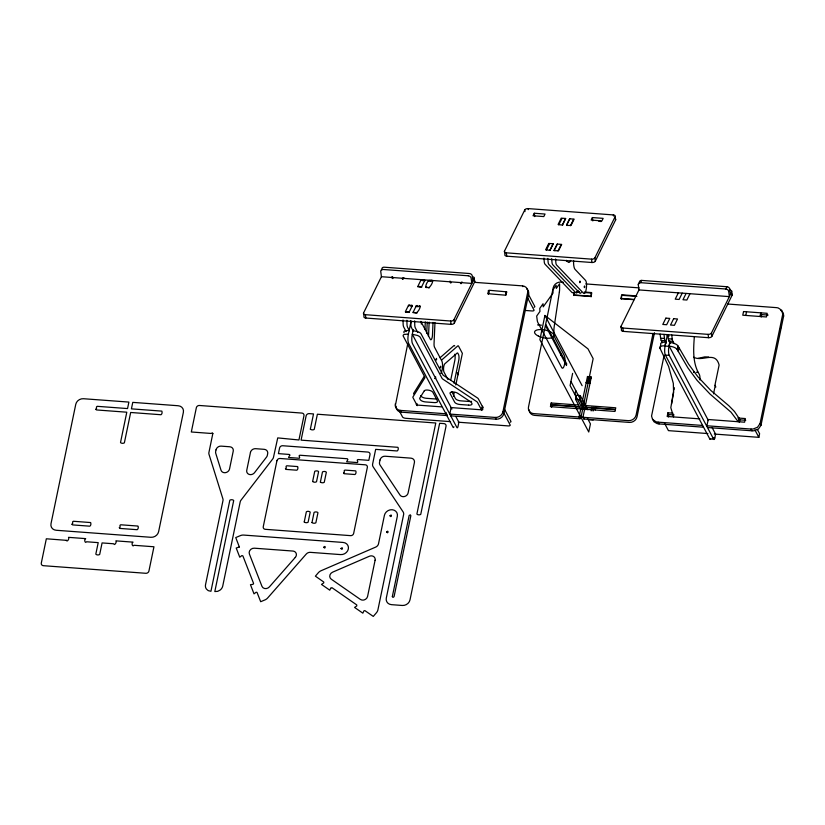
<?xml version="1.0" encoding="UTF-8"?>
<svg xmlns="http://www.w3.org/2000/svg" width="825" height="825" viewBox="0 0 825 825"><rect width="100%" height="100%" fill="white"/><g stroke="black" fill="none" stroke-linecap="round" stroke-linejoin="round"><path stroke-width="1.24" d="M694.155 372.508L694.042 371.766M671.571 404.064L673.705 391.916M421.297 324.07L421.4 321.585M424.947 329.33L425.277 321.874M426.742 333.156L427.216 322.049M429.144 322.162L428.608 334.589A4.507 1.289 -85.8 0 1 428.433 336.332M433.022 322.451L432.486 334.878A4.507 1.289 -85.8 0 1 431.65 338.962A4.507 1.289 -85.8 0 1 430.32 339.312L421.07 321.832A4.507 1.289 -85.8 0 1 420.894 321.389M434.971 322.627L434.053 343.592A4.507 1.289 -85.8 0 0 434.538 347.263L441.818 361.01A6.755 1.939 -85.8 0 1 442.468 367.465A6.755 1.939 -85.8 0 1 440.756 373.447M458.329 374.715L458.061 373.075L457.132 372.91M694.341 336.6C693.423 349.264 692.433 363 699.291 374.354A6.755 1.939 -85.8 0 1 700.002 379.923M693.639 372.488L693.908 371.714M674.035 389.874L674.314 387.719M737.828 417.997L745.357 418.553L744.604 422.204L708.211 419.502L706.912 425.772L751.049 429.052A9.622 8.384 -27.9 0 0 753.225 428.969L757.525 427.247L760.052 423.555L782.719 314.263L781.78 310.313L778.315 308.014A9.622 8.384 -27.9 0 0 776.232 307.622L727.867 304.033M706.912 425.772L707.84 427.536L751.977 430.805A9.622 8.384 -27.9 0 0 754.153 430.733L758.453 429.01L760.98 425.308L783.647 316.027L783.368 313.17L781.77 311.097M458.174 373.591L458.463 374.137M395.588 404.405L407.674 344.159M413.273 329.598L412.222 334.682A6.755 1.939 -85.8 0 0 412.51 343.685L456.926 427.556A2.702 0.773 -85.8 0 0 458.05 426.298L458.886 422.256L455.978 416.759M450.759 379.954L454.853 360.247A4.507 1.289 -85.8 0 0 454.657 354.245M446.16 412.562L445.902 413.779L400.486 410.407A6.755 5.888 -27.9 0 1 395.288 403.858M447.088 414.325L446.841 415.542L401.424 412.17A6.755 5.888 -27.9 0 1 396.134 406.168M454.008 383.264L458.721 360.535A4.507 1.289 -85.8 0 0 458.525 354.533L457.937 353.42A4.507 1.289 -85.8 0 0 457.06 353.131L444.84 363.794A4.507 1.289 -85.8 0 0 443.613 367.713A4.507 1.289 -85.8 0 0 444.046 372.188L447.934 379.531M453.451 396.371L454.235 392.566M455.812 384.976L462.371 353.347L458.618 346.263A4.507 1.289 -85.8 0 0 457.741 345.964L441.674 359.999M450.966 414.614L450.708 415.831L496.124 419.193A6.755 5.888 -27.9 0 0 503.848 413.603L528.608 294.195A6.755 5.888 -27.9 0 0 526.742 288.894M482.408 409.623L481.769 408.416L482.831 406.972L482.295 406.22M482.811 409.633L481.996 407.632M503.848 413.603L502.91 411.84L527.68 292.442A6.755 5.888 -27.9 0 0 522.483 285.883L475.128 282.377M581.027 417.13L593.154 358.648L587.988 348.872L544.923 315.439L539.89 339.725L588.751 432.001L590.432 423.906L587.441 418.254M577.727 404.972L551.172 403.002L550.419 406.642L580.769 408.901L579.088 416.996L580.016 418.749L534.61 415.377A6.755 5.888 -27.9 0 1 529.289 409.942M574.097 292.504L573.592 294.927L590.813 296.206L591.566 292.566L584.193 292.019M573.911 295.536L574.221 292.927M551.595 407.23L552.111 404.766L551.172 403.002M572.622 373.364L570.096 385.512L582.656 409.221M591.133 296.814L591.68 293.061L585.224 292.586M574.901 394.577L575.737 390.534M580.264 395.567L579.428 399.609L584.605 409.386L580.728 409.097L575.551 399.321L576.386 395.278L580.264 395.567L587.833 409.85M582.429 400.898L587.482 376.52L591.36 376.798L582.966 417.275L583.894 419.038L629.31 422.41A6.755 5.888 -27.9 0 0 637.024 416.811L654.472 332.712M580.016 418.749L580.367 417.068M587.379 383.285L588.689 376.984M589.318 383.429L590.628 377.118M583.894 419.038L584.059 418.223M591.164 410.881L591.948 407.096M593.103 411.025L593.887 407.241M595.299 409.912L595.825 407.385M621.266 299.052L621.813 295.298L636.879 296.412M653.049 333.321L636.096 415.058A6.755 5.888 -27.9 0 1 628.382 420.647L533.672 413.624A6.755 5.888 -27.9 0 1 528.474 407.076L553.245 287.667A6.755 5.888 -27.9 0 1 560.959 282.078L563.331 282.253M673.602 416.934L670.818 407.705L673.551 391.359L673.334 383.45L668.59 366.362L660.01 348.305L660.763 344.664A6.755 2.692 11.7 0 1 665.672 342.21L665.888 342.231M660.01 348.305A6.755 2.692 11.7 0 1 664.919 345.85L665.672 342.21M712.006 427.371L715.584 434.136L714.79 437.982A2.702 0.773 -85.8 0 1 713.666 439.24L709.789 438.952L665.383 355.08A6.755 1.939 -85.8 0 1 665.084 346.067L667.198 335.909A6.755 1.939 -85.8 0 1 667.507 334.641M664.146 355.214L651.554 416.058L652.575 419.461L656.04 421.761A9.622 8.384 -27.9 0 0 658.123 422.153L702.261 425.432L703.189 427.185L659.051 423.916A9.622 8.384 -27.9 0 1 656.968 423.524L653.947 421.73L652.523 418.966M713.666 439.24L669.25 355.358A6.755 1.939 -85.8 0 1 668.962 346.356L669.9 341.839M669.972 342.53A6.755 2.692 11.7 0 1 677.985 345.943L688.597 364.145L697.847 376.736L710.789 390.421L728.836 405.735L734.446 411.458L738.922 418.079L738.169 421.719L731.012 412.17L710.036 394.072L697.084 380.377L687.844 367.785L677.232 349.583A6.755 2.692 11.7 0 0 669.219 346.17L669.756 342.509M677.232 349.583L677.985 345.943M678.263 351.543L679.016 347.892M672.942 413.181L667.92 412.809L667.167 416.46L699.796 418.873M668.353 416.996L668.858 414.573L667.92 412.809M713.532 393.855L715.306 385.296M745.779 315.428L746.542 311.788M760 316.48L760.753 312.84L761.692 314.603L761.186 317.027M739.355 422.266L739.86 419.843L738.922 418.079M780.563 328.505L780.058 330.928A2.702 1.073 11.7 0 1 780.027 331.495M714.285 434.043L758.845 437.343L759.608 433.702L757.329 429.402M435.672 376.881L435.569 378.438L434.579 378.469M472.416 276.777A2.702 1.506 -7.3 0 1 474.251 278.489L474.674 281.83L454.389 323.039A2.702 1.506 -7.3 0 1 451.058 324.359L365.826 318.037A2.702 1.506 -7.3 0 1 363.99 316.326L363.557 312.984L381.315 276.932M403.023 319.976L403.157 324.854A6.755 1.939 -85.8 0 0 403.765 327.133L406.147 331.64M406.89 320.265L407.024 325.132A6.755 1.939 -85.8 0 0 407.632 327.412L409.427 330.804M410.767 320.554L410.902 325.421A6.755 1.939 -85.8 0 0 411.51 327.7L413.304 331.093M414.645 320.843L414.779 325.71A6.755 1.939 -85.8 0 0 415.387 327.989L417.78 332.506M454.389 323.039L453.956 319.688L474.251 278.489M504.477 251.12L524.772 209.921A2.702 1.506 -7.3 0 1 528.093 208.591L613.336 214.923A2.702 1.506 -7.3 0 1 615.172 216.624L615.594 219.976L595.31 261.174A2.702 1.506 -7.3 0 1 591.979 262.505L506.746 256.173A2.702 1.506 -7.3 0 1 504.91 254.471L504.477 251.12A2.702 1.506 -7.3 0 0 506.313 252.832L591.546 259.153A2.702 1.506 -7.3 0 0 594.877 257.833L615.172 216.624M534.28 213.242L533.043 215.779L543.799 216.573L545.047 214.046L534.28 213.242L534.713 216.593M543.943 258.122L544.304 262.443A6.755 1.939 -85.8 0 0 545.047 264.227L571.962 292.473A6.755 1.939 -85.8 0 0 573.076 292.411M549.966 250.068L553.08 243.757M562.413 224.792L565.527 218.47M550.182 250.088L553.286 243.767L548.769 243.437L545.655 249.748L550.223 250.439M562.629 224.812L565.733 218.491L561.217 218.151L558.102 224.472L562.671 225.163M547.81 258.411L548.182 262.732A6.755 1.939 -85.8 0 0 548.924 264.516L575.84 292.762A6.755 1.939 -85.8 0 0 578.077 290.359M554.049 250.377L557.164 244.056L561.681 244.396L558.577 250.707L554.101 250.728M566.497 225.101L569.611 218.78L574.128 219.11L571.024 225.431L566.548 225.442M554.266 250.388L557.38 244.076M566.713 225.112L569.827 218.79M551.688 258.689L552.049 263.02A6.755 1.939 -85.8 0 0 552.791 264.804L579.707 293.04A6.755 1.939 -85.8 0 0 581.233 292.442M555.565 258.978L555.926 263.309A6.755 1.939 -85.8 0 0 556.669 265.093L583.584 293.329A6.755 1.939 -85.8 0 0 586.307 288.678A6.755 1.939 -85.8 0 0 585.523 280.356L575.066 269.383A9.91 2.846 -85.8 0 1 573.602 260.504M592.402 217.563L591.154 220.089L601.92 220.883L603.158 218.357L592.402 217.563L592.824 220.904M729.805 289.152L728.692 291.431L729.352 296.629L638.952 289.926L638.292 284.718L639.406 282.449A2.702 2.114 26.2 0 1 641.706 280.407L726.938 286.729A2.702 2.114 26.2 0 1 729.805 289.152L730.476 294.36M638.292 284.718A2.702 2.114 26.2 0 1 640.582 282.686L641.706 280.407M729.888 290.122A2.702 1.506 -7.3 0 1 731.723 291.833L732.146 295.175L711.862 336.373A2.702 1.506 -7.3 0 1 708.531 337.703L623.298 331.382A2.702 1.506 -7.3 0 1 621.462 329.67L621.029 326.329L639.066 289.699M678.346 292.844L675.232 299.166L679.109 299.454L682.223 293.133M686.091 293.422L682.987 299.743L686.854 300.032L689.968 293.71M640.582 282.686L725.825 289.008L726.938 286.729M711.862 336.373L711.428 333.032L731.723 291.833M392.948 278.561L391.885 276.777M451.058 282.872L450.007 281.088M560.742 355.379L560.825 353.647M424.091 376.592L413.748 393.205A4.507 1.794 11.7 0 0 413.758 394.051M564.888 361.463L564.754 363.237M564.847 363.237L565.001 361.494M440.096 357.71L453.863 345.675A4.507 1.289 -85.8 0 1 454.74 345.974M560.752 353.636L560.618 355.42M460.556 283.573L460.556 282.769L462.031 281.975M417.058 403.621L416.285 404.343L416.831 405.034L441.561 406.869M698.115 358.39L704.725 356.895L708.603 356.967M402.445 279.262L402.435 278.458L403.91 277.664M402.94 278.303L403.074 279.355M461.062 282.614L461.196 283.666M598.806 221.347L601.198 221.523M585.822 283.924L639.097 287.873M471.601 281.036L472.942 281.139L472.271 275.942A2.702 2.114 26.2 0 0 469.404 273.518L384.172 267.197A2.702 2.114 26.2 0 0 381.872 269.228L381.954 269.878M576.809 291.472L579.274 291.648M636.457 295.897L621.699 294.803L620.947 298.444L634.477 299.444M576.613 291.947L578.768 292.102M573.746 295.226L590.968 296.505M621.101 298.733L634.012 299.692M760.836 314.542L768.116 315.078M525.618 310.478L532.022 310.953A2.702 1.073 11.7 0 0 533.981 309.973L527.773 298.248M621.029 326.329A2.702 1.506 -7.3 0 0 622.865 328.03L708.097 334.362A2.702 1.506 -7.3 0 0 711.428 333.032M537.549 324.875L541.427 325.163M667.198 335.909L669.137 336.053M363.557 312.984A2.702 1.506 -7.3 0 0 365.392 314.696L450.625 321.018A2.702 1.506 -7.3 0 0 453.956 319.688M660.103 334.115L660.629 338.188L664.496 338.477A6.755 1.939 -85.8 0 0 665.105 340.756L666.301 343.014M667.848 334.682L668.374 338.766L672.251 339.054A6.755 1.939 -85.8 0 0 672.86 341.333L674.056 343.592M660.629 338.188A6.755 1.939 -85.8 0 0 661.238 340.467L665.105 340.756M668.374 338.766A6.755 1.939 -85.8 0 0 668.982 341.045L672.86 341.333M669.219 346.17L708.417 420.595M665.084 346.067L668.962 346.356M409.19 330.34L404.797 330.846A6.992 2.784 11.7 0 0 403.889 332.258L404.064 332.784M413.057 330.629L418.358 331.846A6.992 2.784 11.7 0 1 420.894 333.517L442.778 374.653A4.507 1.794 11.7 0 0 443.695 375.561L477.417 397.928A4.507 1.794 11.7 0 1 478.335 398.836L483.161 407.963M408.427 333.991L404.044 334.486A6.992 2.784 11.7 0 0 403.136 335.899L424.803 377.025A4.507 1.794 11.7 0 1 424.813 377.86L412.995 396.856A4.507 1.794 11.7 0 0 413.005 397.691L417.233 405.673M665.383 355.08L669.25 355.358M696.31 372.25L698.249 372.395M591.319 378.489L588.421 378.273L587.482 376.52M586.224 382.583L590.102 382.872M586.183 382.79L590.061 383.078M575.551 399.321L579.428 399.609M581.563 405.054L585.441 405.343M552.111 404.766L578.665 406.735M615.419 409.458L586.327 407.302L585.399 405.539L615.749 407.798L614.996 411.438L584.647 409.179M550.801 404.827L579.913 406.983M582.45 407.168L615.368 409.613M668.24 414.532L674.107 414.965M738.757 419.76L745.728 420.276M589.328 419.719L593.206 419.997M502.91 411.84A6.755 5.888 -27.9 0 1 495.196 417.44L449.78 414.067L451.131 407.581L481.542 409.829L482.388 409.118L481.769 408.416M707.922 433.568L668.446 430.64L664.465 423.112M712.852 437.838L714.79 437.982M450.543 421.637L405.725 418.306A2.702 1.073 11.7 0 1 402.517 416.945L399.413 411.077M458.226 422.204L508.179 425.906A2.702 1.073 11.7 0 0 510.139 424.927L503.931 413.201M450.233 281.81L450.429 282.862M392.112 277.499L392.318 278.551M693.681 357.184C702.488 362.278 715.285 350.398 719.111 365.032L714.914 385.265L715.852 387.028M780.584 310.324L781.203 310.685M566.497 260.391L568.085 262.061A9.91 2.846 -85.8 0 0 570.704 260.411M782.719 314.263L783.647 316.027M760.052 423.555L760.98 425.308M754.865 429.815L758.845 437.343M751.049 429.052L751.977 430.805M668.982 341.045L670.178 343.303M661.238 340.467L662.434 342.726M658.123 422.153L659.051 423.916M544.923 315.439L582.13 385.698M527.68 292.442L528.608 294.195M528.526 294.608L534.744 306.333A2.702 1.073 11.7 0 1 534.095 307.23M522.483 285.883L522.895 286.657M570.941 381.459L583.502 405.199M584.688 407.437L585.894 409.705M506.375 291.813L488.947 290.256L488.091 291.039L488.864 291.957M506.076 293.236C508.118 291.782 505.189 289.534 505.622 295.453M505.911 294.04L506.333 294.659L505.478 295.185L487.812 293.71L487.853 292.762L488.689 292.762M489.153 290.534L488.4 294.185M504.683 409.551L510.892 421.286A2.702 1.073 11.7 0 1 510.242 422.183M495.196 417.44L496.124 419.193M481.821 410.489L477.572 402.487A4.507 1.794 11.7 0 0 476.654 401.579L442.942 379.201A4.507 1.794 11.7 0 1 442.025 378.293L420.142 337.157A6.992 2.784 11.7 0 0 417.605 335.497L412.304 334.28L451.904 409.056M451.739 391.576L455.441 398.578A4.507 1.794 11.7 0 0 460.783 400.847L469.394 401.486A4.507 1.794 11.7 0 0 471.58 401.342M420.771 395.567L421.008 396.021A4.507 1.794 11.7 0 0 426.35 398.3L434.961 398.939A4.507 1.794 11.7 0 0 436.817 398.867M400.486 410.407L401.424 412.17M708.097 334.362L708.531 337.703M671.725 334.971L672.251 339.054M663.981 334.393L664.496 338.477M613.336 214.923L613.47 215.964M622.865 328.03L623.298 331.382M594.877 257.833L595.31 261.174M591.546 259.153L591.979 262.505M573.53 219.409L570.415 225.73M561.908 218.553L558.793 224.874M561.083 244.695L557.968 251.017M549.46 243.829L546.346 250.15M528.093 208.591L528.227 209.643M524.772 209.921L524.978 211.592M506.313 252.832L506.746 256.173M450.625 321.018L451.058 324.359M432.63 281.449L432.094 280.438L431.124 281.335M430.268 281.273C429.031 276.973 423.194 288.637 427.154 287.595M428.763 281.16C437.013 276.777 429.567 289.111 428.02 287.657M429.526 287.77L425.576 286.956L425.648 287.482M424.885 280.871L424.287 279.85L423.38 280.758M422.513 280.696L422.297 279.778L420.998 279.984L417.811 286.419L421.709 286.667L424.834 280.314L420.946 280.067L421.008 280.582M421.771 287.193L420.203 286.553L420.265 287.079M419.409 287.017L419.337 286.492L417.904 286.904M420.183 306.725L419.647 305.714L418.677 306.611M417.821 306.549C417.986 303.548 412.397 308.086 420.131 306.168C420.173 309.86 416.254 313.562 415.563 312.933M416.316 306.436L416.243 305.92L413.108 312.314L414.707 312.871M417.079 313.046L413.129 312.232L413.201 312.757M412.438 306.147L411.768 305.126L410.933 306.044M410.066 305.972L409.788 305.033L408.55 305.26L405.364 311.695L409.262 311.943L412.387 305.59L408.499 305.343L408.561 305.858M409.324 312.469L407.756 311.84L407.818 312.355M403.404 277.633L403.518 278.468M406.962 312.293L406.89 311.767L405.457 312.18M392.648 276.829L392.752 277.664M365.392 314.696L365.826 318.037M615.058 218.615A2.702 1.506 -7.3 0 1 615.594 219.976M566.682 260.432A9.91 2.846 -85.8 0 1 566.383 260.978M710.686 438.498A2.702 0.773 -85.8 0 1 709.789 438.952M780.852 327.381A2.702 1.073 11.7 0 1 780.863 327.7M725.825 289.008A2.702 2.114 26.2 0 1 728.692 291.431M731.363 293.7A2.702 1.506 -7.3 0 1 732.146 295.175M411.386 321.41A6.755 1.939 -85.8 0 0 410.458 324.235L408.344 334.393A6.755 1.939 -85.8 0 0 408.643 343.396L453.049 427.267A2.702 0.773 -85.8 0 0 453.946 426.824M473.942 280.376A2.702 1.506 -7.3 0 1 474.674 281.83M392.329 596.63L393.071 597.382L394.072 596.64L410.86 515.687L410.324 514.841L409.159 515.481L392.339 596.568M436.147 359.37C436.683 361.814 436.765 356.225 436.147 359.37M440.292 367.197C440.808 369.631 440.963 364.052 440.292 367.197M545.531 325.638L566.476 365.516L566.672 363.815L545.903 324.637L545.531 325.638M584.286 286.945C584.822 289.42 584.904 283.81 584.286 286.945M239.353 546.954L236.208 548.037L239.766 557.205L241.869 555.576L242.88 555.895L253.584 583.43L253.058 584.337L250.46 584.688L254.017 593.856L256.121 592.226L257.018 592.371L260.69 601.703L264.846 599.961A6.755 5.888 -27.9 0 0 267.692 597.939L306.24 554.06A4.507 3.929 -27.9 0 1 310.355 552.348L340.622 554.596A6.755 5.888 -27.9 0 0 348.336 549.007A6.755 5.888 -27.9 0 0 343.138 542.448L243.705 535.074A6.755 5.888 -27.9 0 0 240.302 535.652L235.754 537.57L239.353 546.985M579.635 282.047C580.14 284.532 580.315 278.881 579.635 282.047M330.66 588.277L329.763 590.174L321.492 584.42L323.709 582.924L323.802 582.058L315.387 576.159L318.264 572.818A6.755 5.888 -27.9 0 1 321.069 570.735L375.684 547.099A4.507 3.929 -27.9 0 0 378.51 543.778L384.419 515.316A6.755 5.888 -27.9 0 1 392.133 509.726A6.755 5.888 -27.9 0 1 397.33 516.275L377.933 609.768A6.755 5.888 -27.9 0 1 376.437 612.738L373.282 616.419L364.836 610.583L363.907 610.871L362.845 613.171L354.575 607.427L356.792 605.932L356.74 604.911L331.908 587.648L330.66 588.277M66.34 540.334C67.165 542.685 69.723 538.168 68.485 537.343L85.707 538.622C83.676 539.437 85.181 544.046 86.584 541.767L98.206 542.633L95.813 554.163C96.711 555.081 98.515 555.215 99.691 554.452L102.083 542.922L113.706 543.778C114.345 546.253 117.243 541.757 115.84 540.86L133.062 542.138C131.051 542.933 132.536 547.563 133.939 545.284L153.955 546.769L148.923 571.055A2.702 2.351 -27.9 0 1 145.829 573.292L43.374 565.692A2.702 2.351 -27.9 0 1 41.302 563.073L46.334 538.787L66.34 540.334M71.981 524.205L72.6 524.906L89.822 526.185C91.07 525.288 91.028 523.793 90.637 522.555L73.353 521.266C71.538 521.957 73.765 523.318 71.981 524.205M95.834 409.241L96.453 409.942L126.792 412.201L120.502 442.561C121.388 443.479 123.214 443.561 124.369 442.85L130.67 412.479L161.019 414.738C162.185 413.933 162.278 412.263 161.834 411.118L131.422 408.86L132.763 402.373L178.179 405.745A6.755 5.888 -27.9 0 1 183.377 412.294L158.606 531.702A6.755 5.888 -27.9 0 1 150.892 537.292L56.193 530.269A6.755 5.888 -27.9 0 1 50.995 523.72L75.766 404.312A6.755 5.888 -27.9 0 1 83.48 398.722L128.896 402.084L127.545 408.571L97.195 406.323C95.411 407.045 97.567 408.323 95.834 409.241M119.336 527.722L119.955 528.423L137.167 529.702C138.383 528.928 138.517 527 137.992 526.061L120.708 524.783C118.831 525.442 121.203 526.876 119.336 527.722M212.85 433.465L208.921 452.471A4.507 3.929 -27.9 0 0 209.003 454.317L222.884 498.816A4.507 3.929 -27.9 0 1 222.967 500.662L205.528 584.708A6.951 6.064 -27.9 0 0 206.477 589.132L208.24 590.638L210.942 591.278L229.835 500.198C230.969 499.445 232.867 499.579 233.712 500.486L214.82 591.556L217.707 591.339L220.028 590.143A6.951 6.064 -27.9 0 0 222.75 585.987L240.188 501.94A4.507 3.929 -27.9 0 1 241.013 500.167L272.662 459.04A4.507 3.929 -27.9 0 0 273.498 457.256L277.736 437.9L298.939 439.983L303.971 415.697A2.702 2.351 -27.9 0 0 301.888 413.077L199.444 405.477A2.702 2.351 -27.9 0 0 196.35 407.705L191.318 431.991L211.334 433.476L212.231 432.826L212.85 433.465M285.45 468.713L285.997 469.404L296.835 470.209C298.083 469.373 298.052 467.579 297.65 466.579L286.822 465.774C284.862 466.352 287.471 467.94 285.46 468.652M289.792 455.07L288.544 457.473L299.31 458.267C300.568 457.163 297.835 455.637 299.939 455.235L347.356 458.752L347.892 459.515L346.655 461.783L357.421 462.577C358.71 461.618 355.946 459.855 358.05 459.546L368.816 460.34L369.992 454.678A2.702 2.351 -27.9 0 0 367.909 452.059L282.676 445.737A2.702 2.351 -27.9 0 0 279.593 447.975L278.417 453.637L289.245 454.441L289.792 455.07M304.229 521.998C305.25 522.772 306.921 523.009 308.117 522.215L310.21 512.098C309.21 511.252 307.539 511.005 306.343 511.809L304.239 521.926M310.355 429.175C311.376 429.949 313.046 430.186 314.243 429.402L317.388 414.222L435.775 423.008L416.883 514.078C417.77 514.986 419.585 515.12 420.75 514.367L439.642 423.297L443.953 423.607A2.702 2.351 -27.9 0 1 446.026 426.236L410.004 599.878A6.755 5.888 -27.9 0 1 402.291 605.467L391.483 604.663A6.755 5.888 -27.9 0 1 386.275 598.197L403.611 514.625A4.507 3.929 -27.9 0 0 403.116 511.902L373.117 466.775A4.507 3.929 -27.9 0 1 372.622 464.052L375.664 449.367L397.186 450.966C398.392 450.11 398.496 448.491 397.939 447.325L301.084 440.137L306.127 415.852A2.702 2.351 -27.9 0 1 309.21 413.614L313.521 413.933L310.365 429.113M312.623 481.522C313.644 482.295 315.315 482.532 316.511 481.738L318.615 471.622C317.893 470.673 315.965 470.724 314.758 471.271L312.634 481.449M311.984 522.565C313.005 523.339 314.676 523.535 315.862 522.792L317.965 512.676C317.12 511.727 315.202 511.727 314.088 512.387L311.984 522.565M320.378 482.089C321.399 482.862 323.08 483.058 324.256 482.316L326.36 472.199C325.524 471.271 323.586 471.261 322.482 471.91L320.378 482.089M323.782 547.253C325.277 549.986 326.123 544.583 323.792 547.181M343.571 473.024L344.118 473.715L354.946 474.519C356.142 473.725 356.276 471.9 355.699 470.879L344.943 470.085C343.076 470.755 345.417 472.158 343.571 473.024M341.003 548.532C342.54 551.255 343.293 545.861 341.014 548.46M386.647 532.001C388.245 534.734 388.823 529.238 386.647 532.001M389.998 515.811C391.566 518.554 392.287 513.016 389.998 515.811M559.36 292.06L554.235 326.287A9.91 2.846 -85.8 0 0 554.947 337.889L564.238 355.431A6.755 1.939 -85.8 0 1 564.537 364.433A6.755 1.939 -85.8 0 1 561.722 367.579L537.817 322.42A6.755 1.939 -85.8 0 1 537.209 320.141L536.683 316.058L539.952 311.448L539.767 308.375L543.036 303.765L543.221 306.838L553.039 293.009L552.853 289.936L556.122 285.326L556.308 288.399L559.587 283.79L559.608 288.575A6.755 1.939 -85.8 0 1 559.36 292.06M216.016 449.852L215.676 451.512A4.507 3.929 -27.9 0 0 215.758 453.358L221.007 470.188A4.507 3.929 -27.9 0 0 225.4 472.673A4.507 3.929 -27.9 0 0 229.536 468.982L233.238 451.131A4.507 3.929 -27.9 0 0 229.773 446.768L221.162 446.129A4.507 3.929 -27.9 0 0 216.016 449.852M250.46 452.409L246.757 470.26A4.507 3.929 -27.9 0 0 249.253 474.447A4.507 3.929 -27.9 0 0 254.533 472.673L266.506 457.122A4.507 3.929 -27.9 0 0 267.331 455.348L267.682 453.688A4.507 3.929 -27.9 0 0 264.217 449.326L255.606 448.687A4.507 3.929 -27.9 0 0 250.46 452.409M276.942 460.721L263.257 526.701A2.702 2.351 -27.9 0 0 265.341 529.32L350.573 535.642A2.702 2.351 -27.9 0 0 353.657 533.404L367.342 467.424A2.702 2.351 -27.9 0 0 365.269 464.805L280.026 458.483A2.702 2.351 -27.9 0 0 276.942 460.721M380.026 459.968L379.541 462.278A4.507 3.929 -27.9 0 0 380.036 465.001L399.991 495.01A4.507 3.929 -27.9 0 0 404.518 496.516A4.507 3.929 -27.9 0 0 408.107 492.938L414.418 462.516A4.507 3.929 -27.9 0 0 410.953 458.153L385.162 456.235A4.507 3.929 -27.9 0 0 380.026 459.968M375.097 560.247L367.589 596.413A4.507 3.929 -27.9 0 1 360.412 599.445L331.227 579.15A4.507 3.929 -27.9 0 1 332.63 572.158L369.322 556.277A4.507 3.929 -27.9 0 1 373.653 556.566A4.507 3.929 -27.9 0 1 375.097 560.247M743.542 311.561L742.778 315.212L766.435 316.965L767.188 313.314L743.542 311.561M665.899 318.13L662.784 324.442L666.662 324.73L669.776 318.409L665.899 318.13M673.643 318.698L670.529 325.019L674.407 325.308L677.521 318.986L673.643 318.698M424.287 390.844L419.822 398.021A4.507 1.794 11.7 0 0 419.832 398.867L420.255 399.661A4.507 1.794 11.7 0 0 425.597 401.94L434.198 402.579A4.507 1.794 11.7 0 0 437.467 400.94L432.908 392.318A4.507 1.794 11.7 0 0 428.588 390.173A4.507 1.794 11.7 0 0 424.287 390.844M295.278 557.432L269.373 586.915A4.507 3.929 -27.9 0 1 261.958 586.327L249.377 553.988A4.507 3.929 -27.9 0 1 254.368 548.192L292.844 551.048A4.507 3.929 -27.9 0 1 296.154 553.369A4.507 3.929 -27.9 0 1 295.278 557.432M468.291 275.787L383.048 269.466A2.702 2.114 26.2 0 0 380.758 271.507L381.418 276.705L471.817 283.418L471.157 278.211A2.702 2.114 26.2 0 0 468.291 275.787M468.641 405.137L460.03 404.498A4.507 1.794 11.7 0 1 454.688 402.218L450.13 393.597A4.507 1.794 11.7 0 1 452.43 391.947A4.507 1.794 11.7 0 1 457.813 393.329L470.57 401.785A4.507 1.794 11.7 0 1 471.488 402.693L471.91 403.497A4.507 1.794 11.7 0 1 468.641 405.137M538.416 336.105A9.91 3.95 11.7 0 0 553.936 336.064A9.91 3.95 11.7 0 0 540.447 329.546A9.91 3.95 11.7 0 0 538.416 336.105"/></g></svg>
